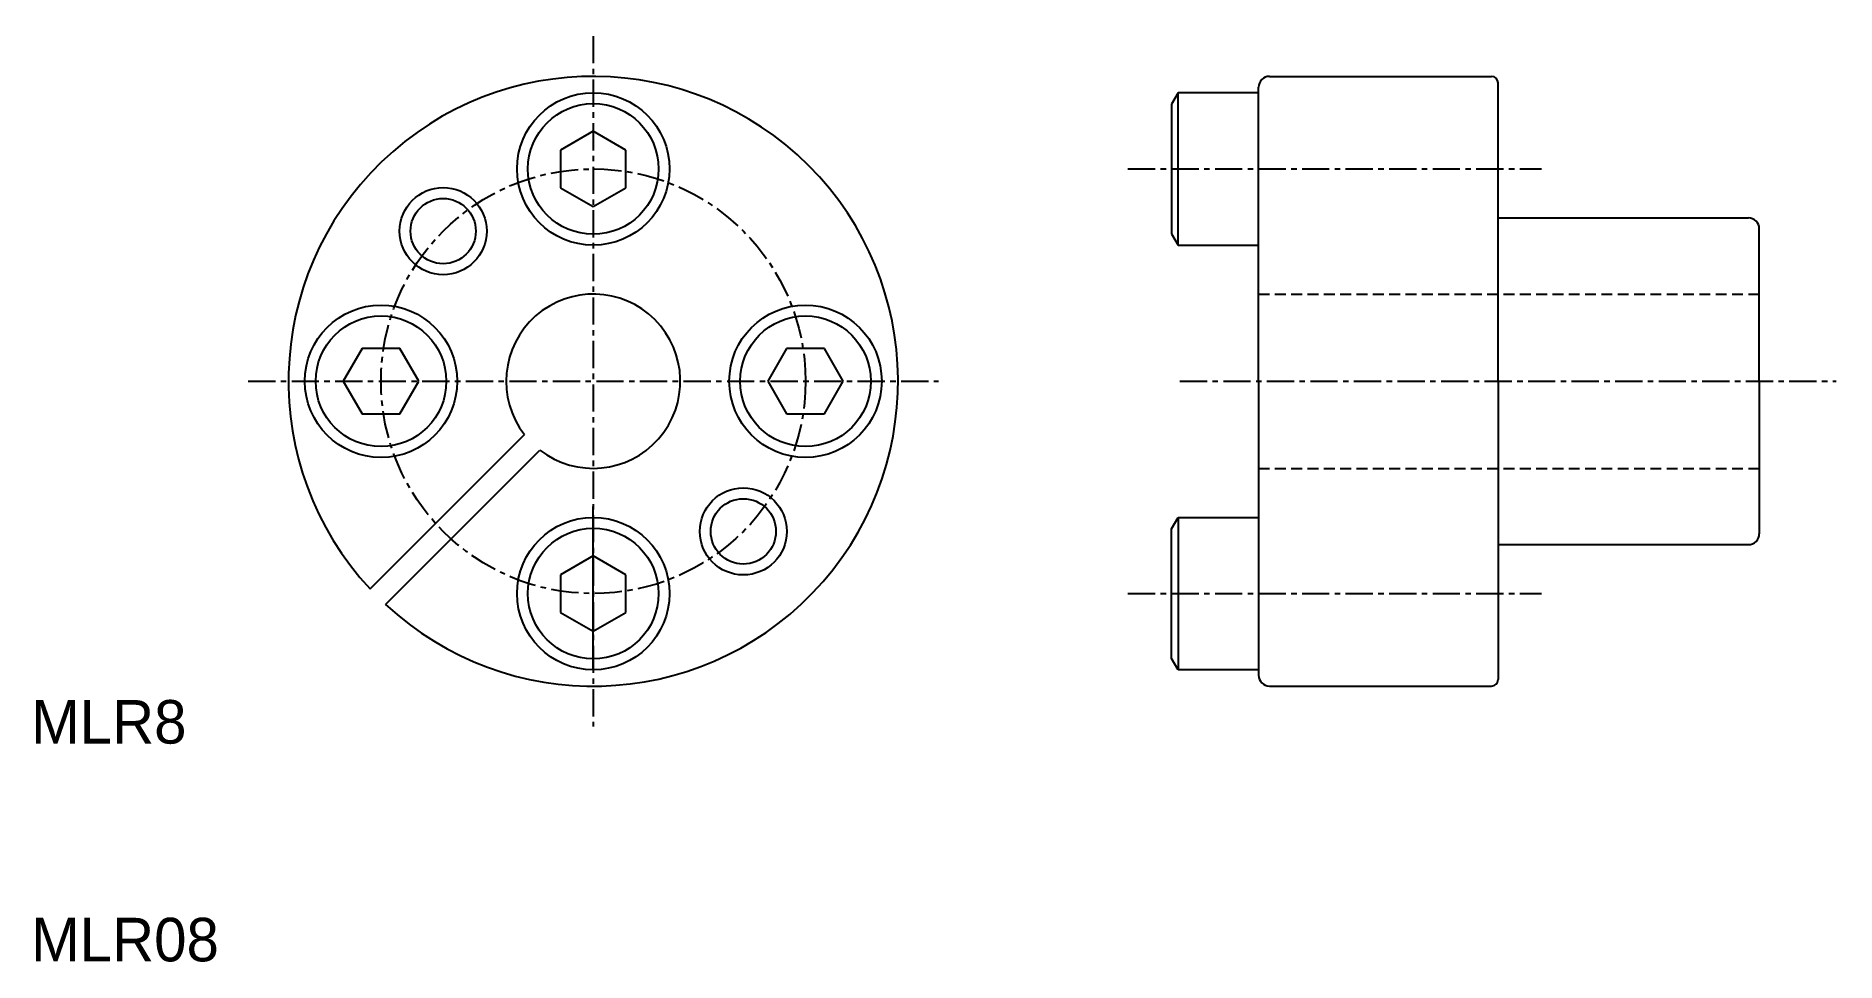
# Model space of a CAD drawing. Extents: x 10.2 to 92.9, y 10 to 52.5.
import ezdxf

# ---------------------------------------------------------------- set-up
doc = ezdxf.new("R2010")
doc.units = 0
doc.linetypes.add('CENTER', pattern=[2, 1.25, -0.25, 0.25, -0.25])
doc.linetypes.add('DASHED', pattern=[0.75, 0.5, -0.25])
doc.layers.get('0').update_dxf_attribs({"linetype": 'CONTINUOUS'})
doc.layers.add('CENTER', color=1, linetype='CENTER')

msp = doc.modelspace()

# ---------------------------------------------------------------- linework, layer by layer
at = {"color": 7, "linetype": 'CONTINUOUS'}
for p, q in [((66.883, 50.64), (77.083, 50.64)), ((62.683, 49.89), (62.383, 49.37)), ((66.383, 49.89), (62.683, 49.89)), ((62.683, 42.89), (62.683, 49.89)), ((66.383, 36.64), (66.383, 50.14)), ((66.383, 42.89), (66.383, 49.89)), ((77.383, 36.64), (77.383, 50.34)), ((62.383, 49.37), (62.383, 43.409)), ((35.819, 48.122), (34.319, 47.256)), ((37.319, 47.256), (35.819, 48.122)), ((34.319, 47.256), (34.319, 45.524)), ((37.319, 45.524), (37.319, 47.256)), ((34.319, 45.524), (35.819, 44.657)), ((35.819, 44.657), (37.319, 45.524)), ((77.383, 44.14), (88.883, 44.14)), ((62.383, 43.409), (62.683, 42.89)), ((89.383, 36.64), (89.383, 43.64)), ((62.683, 42.89), (66.383, 42.89)), ((25.203, 38.14), (24.336, 36.64)), ((26.935, 38.14), (25.203, 38.14)), ((27.801, 36.64), (26.935, 38.14)), ((44.703, 38.14), (43.836, 36.64)), ((46.435, 38.14), (44.703, 38.14)), ((47.301, 36.64), (46.435, 38.14)), ((24.336, 36.64), (25.203, 35.14)), ((26.935, 35.14), (27.801, 36.64)), ((43.836, 36.64), (44.703, 35.14)), ((46.435, 35.14), (47.301, 36.64)), ((66.383, 36.64), (66.383, 23.14)), ((77.383, 36.64), (77.383, 22.94)), ((89.383, 36.64), (89.383, 29.64)), ((25.203, 35.14), (26.935, 35.14)), ((44.703, 35.14), (46.435, 35.14)), ((25.572, 27.1), (32.659, 34.187)), ((26.279, 26.393), (33.366, 33.48)), ((35.819, 23.403), (35.819, 30.89)), ((62.383, 29.87), (62.683, 30.39)), ((62.383, 23.909), (62.383, 29.87)), ((62.683, 30.39), (66.383, 30.39)), ((62.683, 30.39), (62.683, 23.39)), ((66.383, 30.39), (66.383, 23.39)), ((77.383, 29.14), (88.883, 29.14)), ((35.819, 28.622), (34.319, 27.756)), ((37.319, 27.756), (35.819, 28.622)), ((34.319, 27.756), (34.319, 26.024)), ((37.319, 26.024), (37.319, 27.756)), ((34.319, 26.024), (35.819, 25.157)), ((35.819, 25.157), (37.319, 26.024)), ((62.683, 23.39), (62.383, 23.909)), ((66.383, 23.39), (62.683, 23.39)), ((66.883, 22.64), (77.083, 22.64))]:
    msp.add_line(p, q, dxfattribs=at)
at = {"color": 3, "linetype": 'DASHED'}
for p, q in [((66.383, 40.64), (89.383, 40.64)), ((66.383, 32.64), (89.383, 32.64))]:
    msp.add_line(p, q, dxfattribs=at)
at = {"color": 7, "linetype": 'CONTINUOUS'}
for centre, radius in [((35.819, 46.39), 3.5), ((35.819, 46.39), 3), ((28.924, 43.534), 1.5), ((26.069, 36.64), 3.5), ((45.569, 36.64), 3.5), ((26.069, 36.64), 3), ((45.569, 36.64), 3), ((42.713, 29.745), 1.5), ((35.819, 26.89), 3.5), ((35.819, 26.89), 3)]:
    msp.add_circle(centre, radius, dxfattribs=at)
at = {"color": 3, "linetype": 'CONTINUOUS'}
for centre in [(28.924, 43.534), (42.713, 29.745)]:
    msp.add_circle(centre, 2, dxfattribs=at)
at = {"color": 7, "linetype": 'CONTINUOUS'}
for centre, radius, start, end in [((35.819, 36.64), 14, 227.04671, 222.95329), ((66.883, 50.14), 0.5, 90, 180), ((77.083, 50.34), 0.3, 0, 90), ((88.883, 43.64), 0.5, 0, 90), ((35.819, 36.64), 4, 232.18076, 217.81924), ((88.883, 29.64), 0.5, 270, 0), ((66.883, 23.14), 0.5, 180, 270), ((77.083, 22.94), 0.3, 270, 0)]:
    msp.add_arc(centre, radius, start, end, dxfattribs=at)
at = {"layer": 'CENTER', "color": 1, "linetype": 'CENTER'}
for p, q in [((35.819, 52.493), (35.819, 20.786)), ((60.383, 46.39), (79.383, 46.39)), ((19.965, 36.64), (51.672, 36.64)), ((62.765, 36.64), (92.909, 36.64)), ((60.383, 26.89), (79.383, 26.89))]:
    msp.add_line(p, q, dxfattribs=at)
msp.add_circle((35.819, 36.64), 9.75, dxfattribs=at)

# ---------------------------------------------------------------- texts
at = {"color": 7, "linetype": 'CONTINUOUS'}
for s, p in [('MLR8', (10, 20)), ('MLR08', (10, 10))]:
    msp.add_text(s, height=2, dxfattribs=at).set_placement(p)

doc.saveas('drawing.dxf')
